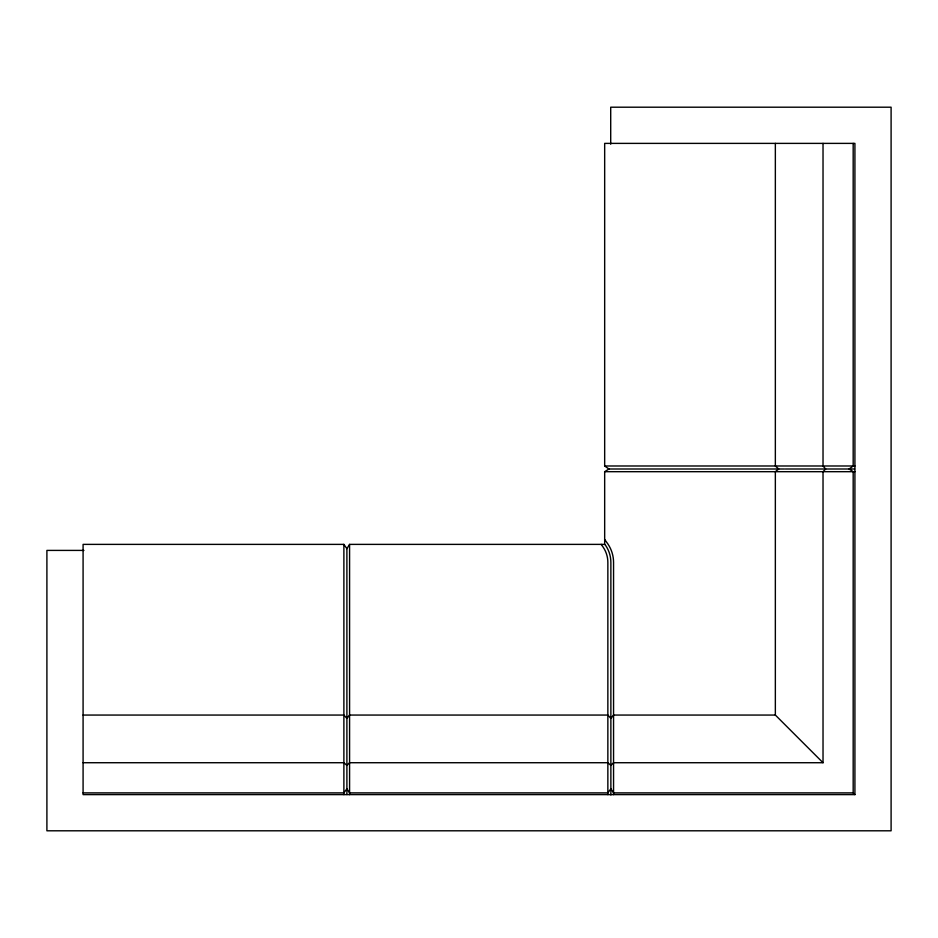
<?xml version="1.0" encoding="UTF-8"?>
<svg xmlns="http://www.w3.org/2000/svg" width="938" height="938" viewBox="0 0 938 938"><rect width="100%" height="100%" fill="white"/><g stroke="black" fill="none" stroke-linecap="round" stroke-linejoin="round"><path stroke-width="1.41" d="M346.896 794.521L346.896 548.66L349.581 544.38L604.67 544.38L605.749 545.599A30.274 30.274 0 0 1 610.873 562.448L610.873 794.932M604.67 544.38L604.67 471.685L608.95 469L784.274 469M346.896 548.66L343.883 544.38L83.083 544.38L83.083 794.615L854.917 794.615L854.917 143.385L604.67 143.385L604.67 465.987L854.917 465.987M785.27 469L854.53 469M604.67 471.685L854.917 471.685M83.928 550.407L46.9 550.407L46.9 830.798L891.1 830.798L891.1 107.202L610.708 107.202L610.708 144.194M83.083 715.061L343.883 715.061L346.896 718.379L349.581 715.061L607.859 715.061L610.873 718.379L613.558 715.061L775.351 715.061L823.025 762.723L613.558 762.723L610.873 765.373L607.859 762.723L349.581 762.723L346.896 765.373L343.883 762.723L83.083 762.723M83.083 792.88L343.883 792.88L346.896 788.835L349.581 792.88L607.859 792.88L610.873 788.835L613.558 792.88L853.181 792.88L854.917 794.615M604.67 465.987L608.95 469M604.67 539.456L607.976 544.11A32.924 32.924 0 0 1 613.558 562.413L613.558 794.615M601.176 544.38L603.24 547.276A27.296 27.296 0 0 1 607.859 562.495L607.859 794.615M853.181 143.385L853.181 465.987L849.136 469L853.181 471.685L853.181 792.88M823.025 143.385L823.025 465.987L825.663 469L823.025 471.685L823.025 762.723M775.351 143.385L775.351 465.987L778.692 469L775.351 471.685L775.351 715.061M349.581 544.38L349.581 794.615M343.883 544.38L343.883 794.615"/></g></svg>
